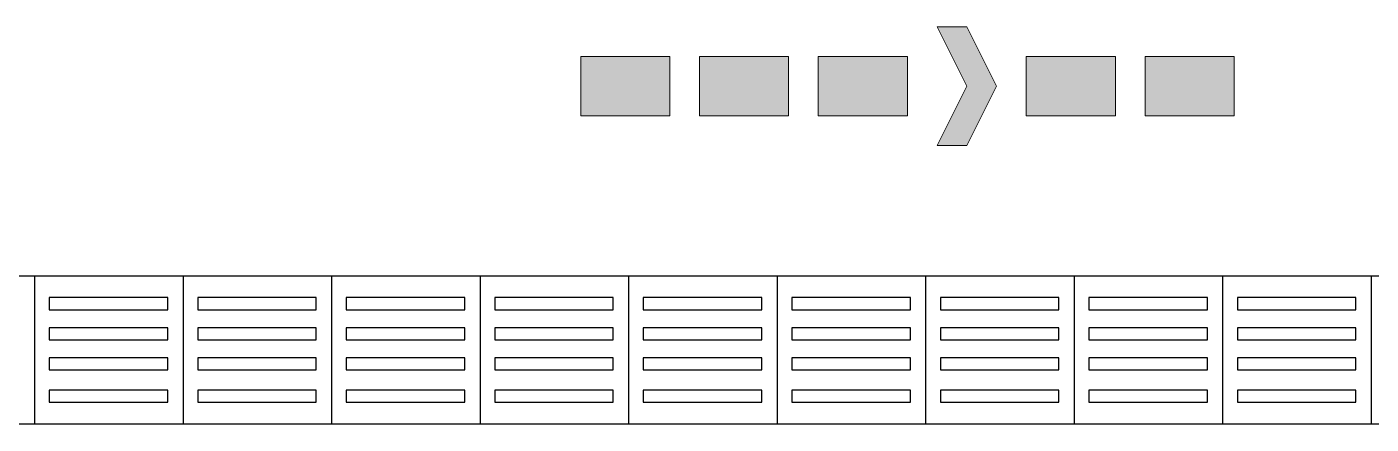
# Model space of a CAD drawing. Header units: metres. Extents: x 341 to 459, y 1341 to 1425.
# Drawn here: x 411.277 to 413.54, y 1377.068 to 1377.737 of the extents above; entities that cross this region are included whole.
import ezdxf
from ezdxf.enums import TextEntityAlignment as Align

# ---------------------------------------------------------------- set-up
doc = ezdxf.new("R2010")
doc.units = ezdxf.units.M
doc.layers.add('INC_EQUIP', color=10, linetype='Continuous', lineweight=20)
doc.layers.add('INC_PLACAS', color=10, linetype='Continuous', lineweight=20)
doc.layers.add('Itens de detalhe', color=7, linetype='Continuous')
doc.layers.add('Notas de texto-1', color=7, linetype='Continuous')
doc.styles.add('ROMANS', font='ROMANS.SHX')

# ---------------------------------------------------------------- blocks, each defined once
blk = doc.blocks.new('piso tatil')
at = {"layer": 'Itens de detalhe', "color": 252, "true_color": 0x939598, "extrusion": (0, 0, -1)}
for p, q in [((-100.5791, 27.6842), (-100.5242, 27.6842)), ((-100.5791, 27.6842), (-100.5242, 27.6842)), ((-100.5242, 27.6842), (-100.2742, 27.6842)), ((-100.5242, 27.6842), (-100.2742, 27.6842)), ((-100.5242, 27.6842), (-100.5242, 27.4342)), ((-100.5242, 27.6842), (-100.5242, 27.4342)), ((-100.2742, 27.6842), (-100.0242, 27.6842)), ((-100.2742, 27.6842), (-100.0242, 27.6842)), ((-100.2742, 27.6842), (-100.2742, 27.4342)), ((-100.2742, 27.6842), (-100.2742, 27.4342)), ((-100.0242, 27.6842), (-99.7742, 27.6842)), ((-100.0242, 27.6842), (-99.7742, 27.6842)), ((-100.0242, 27.6842), (-100.0242, 27.4342)), ((-100.0242, 27.6842), (-100.0242, 27.4342)), ((-99.7742, 27.6842), (-99.5242, 27.6842)), ((-99.7742, 27.6842), (-99.5242, 27.6842)), ((-99.7742, 27.6842), (-99.7742, 27.4342)), ((-99.7742, 27.6842), (-99.7742, 27.4342)), ((-99.5242, 27.6842), (-99.2742, 27.6842)), ((-99.5242, 27.6842), (-99.2742, 27.6842)), ((-99.5242, 27.6842), (-99.5242, 27.4342)), ((-99.5242, 27.6842), (-99.5242, 27.4342)), ((-99.2742, 27.6842), (-99.0242, 27.6842)), ((-99.2742, 27.6842), (-99.0242, 27.6842)), ((-99.2742, 27.6842), (-99.2742, 27.4342)), ((-99.2742, 27.6842), (-99.2742, 27.4342)), ((-99.0242, 27.6842), (-98.7742, 27.6842)), ((-99.0242, 27.6842), (-98.7742, 27.6842)), ((-99.0242, 27.6842), (-99.0242, 27.4342)), ((-99.0242, 27.6842), (-99.0242, 27.4342)), ((-98.7742, 27.6842), (-98.5242, 27.6842)), ((-98.7742, 27.6842), (-98.5242, 27.6842)), ((-98.7742, 27.6842), (-98.7742, 27.4342)), ((-98.7742, 27.6842), (-98.7742, 27.4342)), ((-98.5242, 27.6842), (-98.2742, 27.6842)), ((-98.5242, 27.6842), (-98.2742, 27.6842)), ((-98.5242, 27.6842), (-98.5242, 27.4342)), ((-98.5242, 27.6842), (-98.5242, 27.4342)), ((-98.2742, 27.6842), (-98.0242, 27.6842)), ((-98.2742, 27.6842), (-98.0242, 27.6842)), ((-98.2742, 27.6842), (-98.2742, 27.4342)), ((-98.2742, 27.6842), (-98.2742, 27.4342)), ((-100.2999, 27.6473), (-100.4994, 27.6473)), ((-100.4994, 27.6473), (-100.4994, 27.6268)), ((-100.2999, 27.6268), (-100.2999, 27.6473)), ((-100.0499, 27.6473), (-100.2494, 27.6473)), ((-100.2494, 27.6473), (-100.2494, 27.6268)), ((-100.0499, 27.6268), (-100.0499, 27.6473)), ((-99.7999, 27.6473), (-99.9994, 27.6473)), ((-99.9994, 27.6473), (-99.9994, 27.6268)), ((-99.7999, 27.6268), (-99.7999, 27.6473)), ((-99.5499, 27.6473), (-99.7494, 27.6473)), ((-99.7494, 27.6473), (-99.7494, 27.6268)), ((-99.5499, 27.6268), (-99.5499, 27.6473)), ((-99.2999, 27.6473), (-99.4994, 27.6473)), ((-99.4994, 27.6473), (-99.4994, 27.6268)), ((-99.2999, 27.6268), (-99.2999, 27.6473)), ((-99.0499, 27.6473), (-99.2494, 27.6473)), ((-99.2494, 27.6473), (-99.2494, 27.6268)), ((-99.0499, 27.6268), (-99.0499, 27.6473)), ((-98.7999, 27.6473), (-98.9994, 27.6473)), ((-98.9994, 27.6473), (-98.9994, 27.6268)), ((-98.7999, 27.6268), (-98.7999, 27.6473)), ((-98.5499, 27.6473), (-98.7494, 27.6473)), ((-98.7494, 27.6473), (-98.7494, 27.6268)), ((-98.5499, 27.6268), (-98.5499, 27.6473)), ((-98.2999, 27.6473), (-98.4994, 27.6473)), ((-98.4994, 27.6473), (-98.4994, 27.6268)), ((-98.2999, 27.6268), (-98.2999, 27.6473)), ((-100.4994, 27.6268), (-100.2999, 27.6268)), ((-100.2494, 27.6268), (-100.0499, 27.6268)), ((-99.9994, 27.6268), (-99.7999, 27.6268)), ((-99.7494, 27.6268), (-99.5499, 27.6268)), ((-99.4994, 27.6268), (-99.2999, 27.6268)), ((-99.2494, 27.6268), (-99.0499, 27.6268)), ((-98.9994, 27.6268), (-98.7999, 27.6268)), ((-98.7494, 27.6268), (-98.5499, 27.6268)), ((-98.4994, 27.6268), (-98.2999, 27.6268)), ((-100.2999, 27.5966), (-100.4994, 27.5966)), ((-100.4994, 27.5966), (-100.4994, 27.5761)), ((-100.2999, 27.5761), (-100.2999, 27.5966)), ((-100.0499, 27.5966), (-100.2494, 27.5966)), ((-100.2494, 27.5966), (-100.2494, 27.5761)), ((-100.0499, 27.5761), (-100.0499, 27.5966)), ((-99.7999, 27.5966), (-99.9994, 27.5966)), ((-99.9994, 27.5966), (-99.9994, 27.5761)), ((-99.7999, 27.5761), (-99.7999, 27.5966)), ((-99.5499, 27.5966), (-99.7494, 27.5966)), ((-99.7494, 27.5966), (-99.7494, 27.5761)), ((-99.5499, 27.5761), (-99.5499, 27.5966)), ((-99.2999, 27.5966), (-99.4994, 27.5966)), ((-99.4994, 27.5966), (-99.4994, 27.5761)), ((-99.2999, 27.5761), (-99.2999, 27.5966)), ((-99.0499, 27.5966), (-99.2494, 27.5966)), ((-99.2494, 27.5966), (-99.2494, 27.5761)), ((-99.0499, 27.5761), (-99.0499, 27.5966)), ((-98.7999, 27.5966), (-98.9994, 27.5966)), ((-98.9994, 27.5966), (-98.9994, 27.5761)), ((-98.7999, 27.5761), (-98.7999, 27.5966)), ((-98.5499, 27.5966), (-98.7494, 27.5966)), ((-98.7494, 27.5966), (-98.7494, 27.5761)), ((-98.5499, 27.5761), (-98.5499, 27.5966)), ((-98.2999, 27.5966), (-98.4994, 27.5966)), ((-98.4994, 27.5966), (-98.4994, 27.5761)), ((-98.2999, 27.5761), (-98.2999, 27.5966)), ((-100.4994, 27.5761), (-100.2999, 27.5761)), ((-100.2494, 27.5761), (-100.0499, 27.5761)), ((-99.9994, 27.5761), (-99.7999, 27.5761)), ((-99.7494, 27.5761), (-99.5499, 27.5761)), ((-99.4994, 27.5761), (-99.2999, 27.5761)), ((-99.2494, 27.5761), (-99.0499, 27.5761)), ((-98.9994, 27.5761), (-98.7999, 27.5761)), ((-98.7494, 27.5761), (-98.5499, 27.5761)), ((-98.4994, 27.5761), (-98.2999, 27.5761)), ((-100.2999, 27.5459), (-100.4994, 27.5459)), ((-100.4994, 27.5459), (-100.4994, 27.5254)), ((-100.2999, 27.5254), (-100.2999, 27.5459)), ((-100.0499, 27.5459), (-100.2494, 27.5459)), ((-100.2494, 27.5459), (-100.2494, 27.5254)), ((-100.0499, 27.5254), (-100.0499, 27.5459)), ((-99.7999, 27.5459), (-99.9994, 27.5459)), ((-99.9994, 27.5459), (-99.9994, 27.5254)), ((-99.7999, 27.5254), (-99.7999, 27.5459)), ((-99.5499, 27.5459), (-99.7494, 27.5459)), ((-99.7494, 27.5459), (-99.7494, 27.5254)), ((-99.5499, 27.5254), (-99.5499, 27.5459)), ((-99.2999, 27.5459), (-99.4994, 27.5459)), ((-99.4994, 27.5459), (-99.4994, 27.5254)), ((-99.2999, 27.5254), (-99.2999, 27.5459)), ((-99.0499, 27.5459), (-99.2494, 27.5459)), ((-99.2494, 27.5459), (-99.2494, 27.5254)), ((-99.0499, 27.5254), (-99.0499, 27.5459)), ((-98.7999, 27.5459), (-98.9994, 27.5459)), ((-98.9994, 27.5459), (-98.9994, 27.5254)), ((-98.7999, 27.5254), (-98.7999, 27.5459)), ((-98.5499, 27.5459), (-98.7494, 27.5459)), ((-98.7494, 27.5459), (-98.7494, 27.5254)), ((-98.5499, 27.5254), (-98.5499, 27.5459)), ((-98.2999, 27.5459), (-98.4994, 27.5459)), ((-98.4994, 27.5459), (-98.4994, 27.5254)), ((-98.2999, 27.5254), (-98.2999, 27.5459)), ((-100.4994, 27.5254), (-100.2999, 27.5254)), ((-100.2494, 27.5254), (-100.0499, 27.5254)), ((-99.9994, 27.5254), (-99.7999, 27.5254)), ((-99.7494, 27.5254), (-99.5499, 27.5254)), ((-99.4994, 27.5254), (-99.2999, 27.5254)), ((-99.2494, 27.5254), (-99.0499, 27.5254)), ((-98.9994, 27.5254), (-98.7999, 27.5254)), ((-98.7494, 27.5254), (-98.5499, 27.5254)), ((-98.4994, 27.5254), (-98.2999, 27.5254)), ((-100.2999, 27.4916), (-100.4994, 27.4916)), ((-100.4994, 27.4916), (-100.4994, 27.4712)), ((-100.4994, 27.4712), (-100.2999, 27.4712)), ((-100.2999, 27.4712), (-100.2999, 27.4916)), ((-100.0499, 27.4916), (-100.2494, 27.4916)), ((-100.2494, 27.4916), (-100.2494, 27.4712)), ((-100.2494, 27.4712), (-100.0499, 27.4712)), ((-100.0499, 27.4712), (-100.0499, 27.4916)), ((-99.7999, 27.4916), (-99.9994, 27.4916)), ((-99.9994, 27.4916), (-99.9994, 27.4712)), ((-99.9994, 27.4712), (-99.7999, 27.4712)), ((-99.7999, 27.4712), (-99.7999, 27.4916)), ((-99.5499, 27.4916), (-99.7494, 27.4916)), ((-99.7494, 27.4916), (-99.7494, 27.4712)), ((-99.7494, 27.4712), (-99.5499, 27.4712)), ((-99.5499, 27.4712), (-99.5499, 27.4916)), ((-99.2999, 27.4916), (-99.4994, 27.4916)), ((-99.4994, 27.4916), (-99.4994, 27.4712)), ((-99.4994, 27.4712), (-99.2999, 27.4712)), ((-99.2999, 27.4712), (-99.2999, 27.4916)), ((-99.0499, 27.4916), (-99.2494, 27.4916)), ((-99.2494, 27.4916), (-99.2494, 27.4712)), ((-99.2494, 27.4712), (-99.0499, 27.4712)), ((-99.0499, 27.4712), (-99.0499, 27.4916)), ((-98.7999, 27.4916), (-98.9994, 27.4916)), ((-98.9994, 27.4916), (-98.9994, 27.4712)), ((-98.9994, 27.4712), (-98.7999, 27.4712)), ((-98.7999, 27.4712), (-98.7999, 27.4916)), ((-98.5499, 27.4916), (-98.7494, 27.4916)), ((-98.7494, 27.4916), (-98.7494, 27.4712)), ((-98.7494, 27.4712), (-98.5499, 27.4712)), ((-98.5499, 27.4712), (-98.5499, 27.4916)), ((-98.2999, 27.4916), (-98.4994, 27.4916)), ((-98.4994, 27.4916), (-98.4994, 27.4712)), ((-98.4994, 27.4712), (-98.2999, 27.4712)), ((-98.2999, 27.4712), (-98.2999, 27.4916)), ((-100.5242, 27.4342), (-100.5791, 27.4342)), ((-100.5242, 27.4342), (-100.5791, 27.4342)), ((-100.2742, 27.4342), (-100.5242, 27.4342)), ((-100.2742, 27.4342), (-100.5242, 27.4342)), ((-100.0242, 27.4342), (-100.2742, 27.4342)), ((-100.0242, 27.4342), (-100.2742, 27.4342)), ((-99.7742, 27.4342), (-100.0242, 27.4342)), ((-99.7742, 27.4342), (-100.0242, 27.4342)), ((-99.5242, 27.4342), (-99.7742, 27.4342)), ((-99.5242, 27.4342), (-99.7742, 27.4342)), ((-99.2742, 27.4342), (-99.5242, 27.4342)), ((-99.2742, 27.4342), (-99.5242, 27.4342)), ((-99.0242, 27.4342), (-99.2742, 27.4342)), ((-99.0242, 27.4342), (-99.2742, 27.4342)), ((-98.7742, 27.4342), (-99.0242, 27.4342)), ((-98.7742, 27.4342), (-99.0242, 27.4342)), ((-98.5242, 27.4342), (-98.7742, 27.4342)), ((-98.5242, 27.4342), (-98.7742, 27.4342)), ((-98.2742, 27.4342), (-98.5242, 27.4342)), ((-98.2742, 27.4342), (-98.5242, 27.4342)), ((-98.0242, 27.4342), (-98.2742, 27.4342)), ((-98.0242, 27.4342), (-98.2742, 27.4342))]:
    blk.add_line(p, q, dxfattribs=at)
blk = doc.blocks.new('*U71')
at = {"layer": 'INC_EQUIP'}
h = blk.add_hatch(color=256, dxfattribs=at)
h.paths.add_polyline_path([(0.5, -0.5), (2, -0.5), (2, 0.5), (0.5, 0.5)])
h.paths.add_polyline_path([(2.5, -0.5), (4, -0.5), (4, 0.5), (2.5, 0.5)])
h.paths.add_polyline_path([(-7, -0.5), (-5.5, -0.5), (-5.5, 0.5), (-7, 0.5)])
h.paths.add_polyline_path([(-5, -0.5), (-3.5, -0.5), (-3.5, 0.5), (-5, 0.5)])
h.paths.add_polyline_path([(-1, -1), (-0.5, 0), (-1, 1), (-0.5, 1), (0, 0), (-0.5, -1)])
h.paths.add_polyline_path([(-3, -0.5), (-1.5, -0.5), (-1.5, 0.5), (-3, 0.5)])
at = {"flags": 128}
blk.add_lwpolyline([(-7, -0.5), (-5.5, -0.5), (-5.5, 0.5), (-7, 0.5)], close=True, dxfattribs=at)
at = {"layer": 'INC_EQUIP', "flags": 128}
for points in [[(-1, -1), (-0.5, 0), (-1, 1), (-0.5, 1), (0, 0), (-0.5, -1)], [(-5, -0.5), (-3.5, -0.5), (-3.5, 0.5), (-5, 0.5)], [(-3, -0.5), (-1.5, -0.5), (-1.5, 0.5), (-3, 0.5)], [(0.5, -0.5), (2, -0.5), (2, 0.5), (0.5, 0.5)], [(2.5, -0.5), (4, -0.5), (4, 0.5), (2.5, 0.5)]]:
    blk.add_lwpolyline(points, close=True, dxfattribs=at)
at = {"layer": 'INC_PLACAS', "style": 'ROMANS', "width": 0.95}
for tag, flags, p in [('COD', 3, (-6.032, -1.332)), ('DESC', 3, (-5.74, -2.179)), ('X', 1, (-6.655, -3.053))]:
    blk.add_attdef(tag, text='', height=0.651, dxfattribs=dict(at, flags=flags)).set_placement(p, align=Align.MIDDLE_CENTER)

msp = doc.modelspace()

# ---------------------------------------------------------------- block references
at = {"layer": 'INC_EQUIP', "xscale": -0.1000000000000001, "yscale": 0.1000000000000001, "zscale": 0.1000000000000001, "rotation": 180}
msp.add_blockref('*U71', (412.909, 1377.6373, 0.0219), dxfattribs=at)
at = {"layer": 'Notas de texto-1', "color": 252, "true_color": 0x939598}
msp.add_blockref('piso tatil', (511.8138, 1349.634), dxfattribs=at)

doc.saveas('drawing.dxf')
